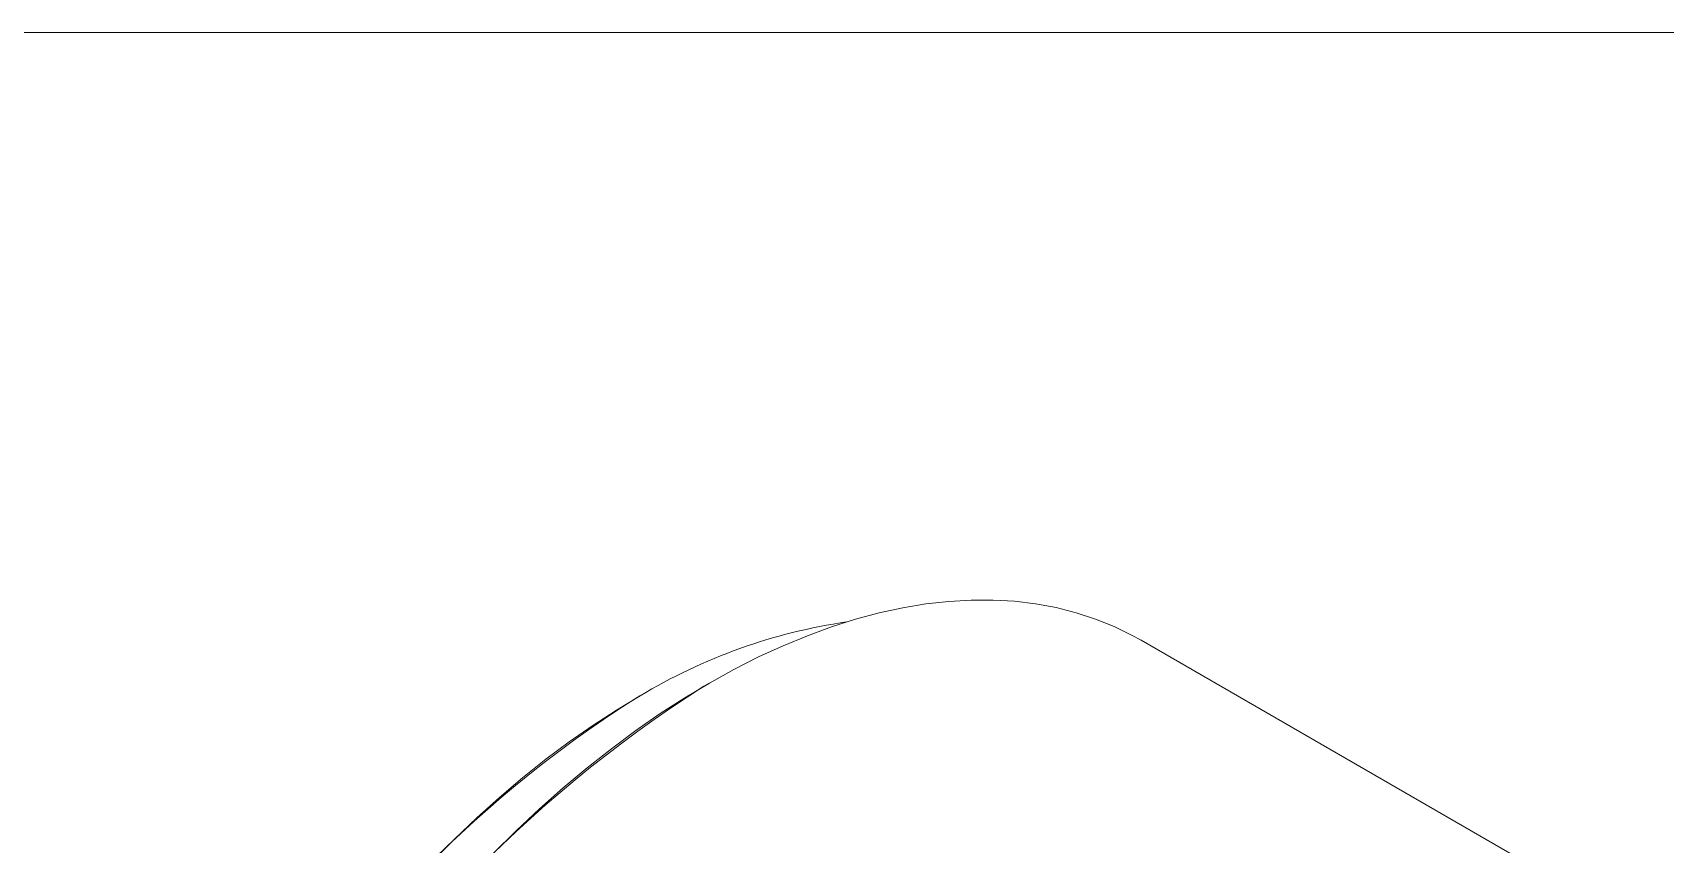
# Model space of a CAD drawing. Header units: millimetres. Extents: x 2 to 278, y 1 to 215.
# Drawn here: x 223.23 to 258.46, y 197.12 to 214.65 of the extents above; entities that cross this region are included whole.
import ezdxf

# ---------------------------------------------------------------- set-up
doc = ezdxf.new("R2010")
doc.units = ezdxf.units.MM

msp = doc.modelspace()

# ---------------------------------------------------------------- linework, layer by layer
at = {"color": 7, "linetype": 'Continuous', "lineweight": 18}
for p, q in [((1.579, 214.645), (277.989, 214.645)), ((257.114, 195.773), (247.147, 201.527)), ((237.833, 200.604), (237.713, 200.534)), ((236.336, 200.327), (236.217, 200.258))]:
    msp.add_line(p, q, dxfattribs=at)
at = {"color": 7, "linetype": 'Continuous', "lineweight": 18, "flags": 128}
for points in [[(247.147, 201.527), (246.959, 201.632), (246.569, 201.822), (246.165, 201.985), (245.747, 202.122), (245.317, 202.232), (244.874, 202.314), (244.42, 202.369), (243.956, 202.396), (243.481, 202.396), (242.998, 202.368), (242.505, 202.313), (242.006, 202.23), (241.499, 202.12), (240.987, 201.982), (240.469, 201.818), (239.948, 201.627), (239.423, 201.41), (238.895, 201.167), (238.365, 200.899), (237.835, 200.605)], [(237.835, 200.605), (237.305, 200.286), (236.775, 199.944), (236.247, 199.577), (235.722, 199.188), (235.2, 198.776), (234.683, 198.343), (234.171, 197.889), (233.664, 197.414), (233.164, 196.92)], [(236.338, 200.328), (235.828, 200.021), (235.319, 199.69), (234.811, 199.336), (234.306, 198.958), (233.805, 198.558), (233.308, 198.137), (232.817, 197.695), (232.332, 197.233), (231.853, 196.751)]]:
    msp.add_lwpolyline(points, dxfattribs=at)
at = {"color": 7, "linetype": 'Continuous', "lineweight": 18}
for centre, radius, start, end in [((242.543, 190.033), 12.02, 98.3289, 121.0784), ((252.969, 176.659), 28.333, 122.5718, 177.4282), ((250.28, 178.211), 26.15, 122.5283, 177.4717)]:
    msp.add_arc(centre, radius, start, end, dxfattribs=at)

doc.saveas('drawing.dxf')
